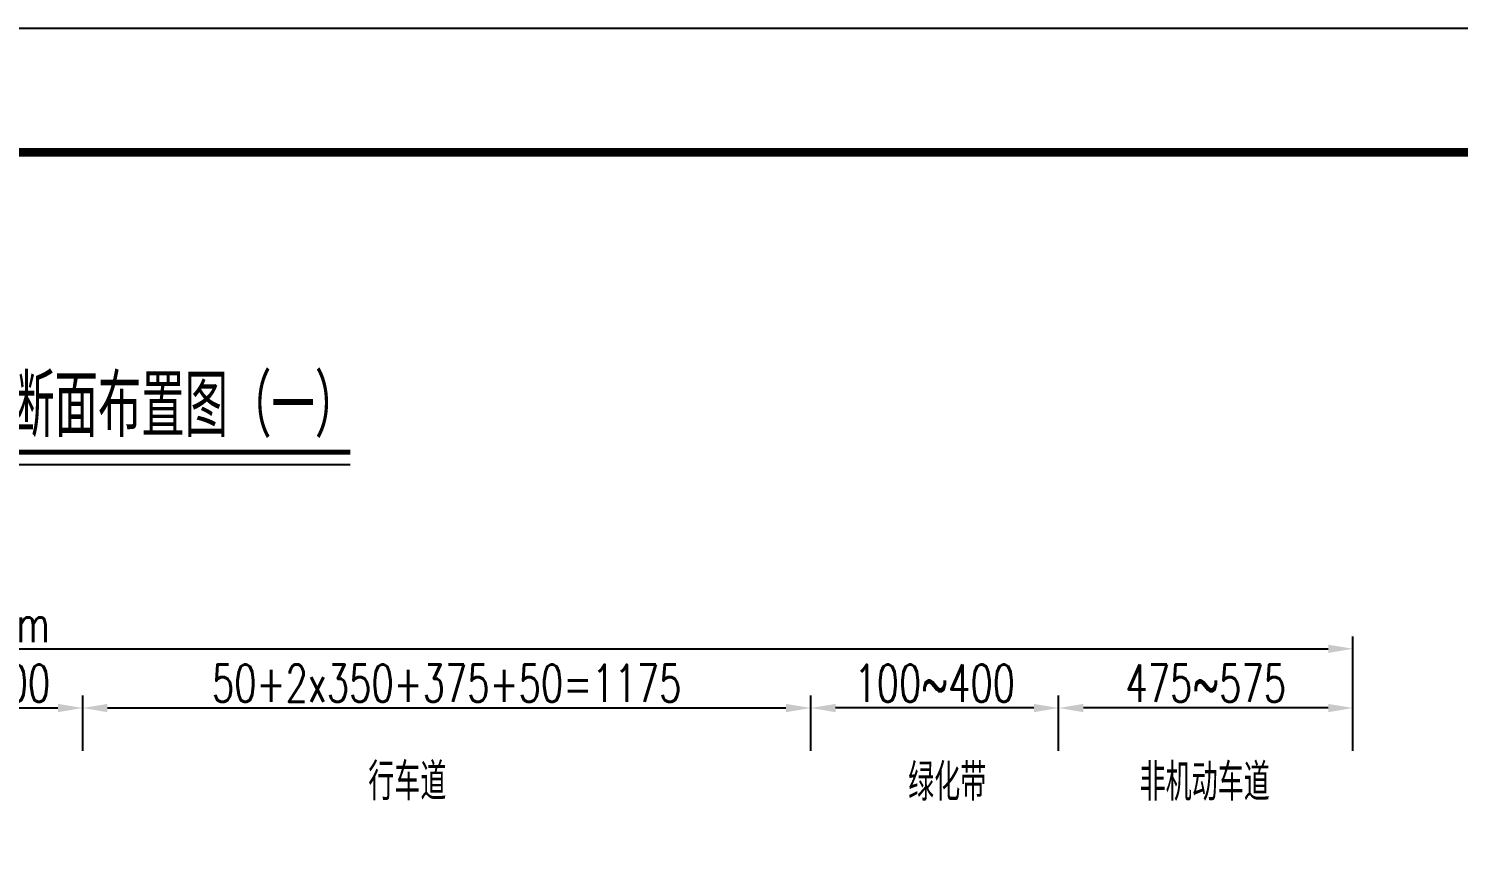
# Model space of a CAD drawing. Extents: x -941089 to 947074, y -2579987 to 8.
# Drawn here: x 2185.1 to 2300.4, y -59.2 to 8.2 of the extents above; entities that cross this region are included whole.
import ezdxf

# ---------------------------------------------------------------- set-up
doc = ezdxf.new("R2010")
doc.units = 0
doc.header["$LTSCALE"] = 5
doc.header["$PDMODE"] = 32
doc.header["$PDSIZE"] = 0.3
doc.layers.get('0').update_dxf_attribs({"linetype": 'CONTINUOUS'})
doc.layers.get('Defpoints').update_dxf_attribs({"linetype": 'CONTINUOUS'})
for name, color, linetype in [('图框', 7, 'CONTINUOUS'), ('尺寸标注', 7, 'CONTINUOUS'), ('文字', 7, 'CONTINUOUS')]:
    doc.layers.add(name, color=color, linetype=linetype)
doc.layers.add('标注', color=4, linetype='CONTINUOUS', lineweight=15)
doc.styles.get("Standard").update_dxf_attribs({"font": 'simplex1.shx', "width": 0.7, "bigfont": 'hztxt.shx'})
doc.dimstyles.new('比例1：200', dxfattribs={"dimtxt": 3, "dimasz": 2, "dimexe": 1, "dimexo": 1, "dimgap": 0.5, "dimtad": 1, "dimlfac": 20, "dimzin": 13, "dimdsep": 46, "dimtxsty": 'Standard', "dimcen": -0.09, "dimclrd": 256, "dimclre": 256, "dimclrt": 4, "dimaunit": 1, "dimadec": 0, "dimazin": 0, "dimtfac": 0.0005, "dimtix": 1, "dimtmove": 2, "dimatfit": 3, "dimfxl": 0, "dimtolj": 1, "dimtzin": 13, "dimarcsym": 0})

# ---------------------------------------------------------------- blocks, each defined once
blk = doc.blocks.new('*D52')
at = {"layer": 'Defpoints', "color": 0}
for p in [(2189.43, -46.69), (2169.43, -51.14), (2189.43, -51.14)]:
    blk.add_point(p, dxfattribs=at)
at = {"layer": '标注', "lineweight": -2}
for p, q in [((2169.43, -50.14), (2169.43, -45.69)), ((2189.43, -50.14), (2189.43, -45.69)), ((2171.43, -46.69), (2187.43, -46.69))]:
    blk.add_line(p, q, dxfattribs=at)
at = {"layer": '标注'}
for points in [[(2171.43, -46.36), (2171.43, -47.03), (2169.43, -46.69)], [(2187.43, -46.36), (2187.43, -47.03), (2189.43, -46.69)]]:
    blk.add_solid(points, dxfattribs=at)
at = {"layer": '标注', "color": 4, "insert": (2179.43, -44.69), "char_height": 3, "attachment_point": 5}
blk.add_mtext('\\A1;400~1000', dxfattribs=at)
blk = doc.blocks.new('*D53')
at = {"layer": 'Defpoints', "color": 0}
for p in [(2248.18, -46.69), (2189.43, -51.14), (2248.18, -51.14)]:
    blk.add_point(p, dxfattribs=at)
at = {"layer": '标注', "lineweight": -2}
for p, q in [((2189.43, -50.14), (2189.43, -45.69)), ((2248.18, -50.14), (2248.18, -45.69)), ((2191.43, -46.69), (2246.18, -46.69))]:
    blk.add_line(p, q, dxfattribs=at)
at = {"layer": '标注'}
for points in [[(2191.43, -46.36), (2191.43, -47.03), (2189.43, -46.69)], [(2246.18, -46.36), (2246.18, -47.03), (2248.18, -46.69)]]:
    blk.add_solid(points, dxfattribs=at)
at = {"layer": '标注', "color": 4, "insert": (2218.8, -44.69), "char_height": 3, "attachment_point": 5}
blk.add_mtext('\\A1;50+2x350+375+50=1175', dxfattribs=at)
blk = doc.blocks.new('*D54')
at = {"layer": 'Defpoints', "color": 0}
for p in [(2291.93, -41.91), (2066.93, -51.14), (2291.93, -51.14)]:
    blk.add_point(p, dxfattribs=at)
at = {"layer": '标注', "lineweight": -2}
for p, q in [((2066.93, -47.91), (2066.93, -40.91)), ((2291.93, -47.91), (2291.93, -40.91)), ((2068.93, -41.91), (2289.93, -41.91))]:
    blk.add_line(p, q, dxfattribs=at)
at = {"layer": '标注'}
for points in [[(2068.93, -41.58), (2068.93, -42.25), (2066.93, -41.91)], [(2289.93, -41.58), (2289.93, -42.25), (2291.93, -41.91)]]:
    blk.add_solid(points, dxfattribs=at)
at = {"layer": '标注', "color": 4, "insert": (2179.43, -39.91), "char_height": 3, "attachment_point": 5}
blk.add_mtext('\\A1;道路总宽45m', dxfattribs=at)
blk = doc.blocks.new('*D55')
at = {"layer": 'Defpoints', "color": 0}
for p in [(2268.18, -46.69), (2268.18, -51.14), (2291.93, -51.14)]:
    blk.add_point(p, dxfattribs=at)
at = {"layer": '标注', "lineweight": -2}
for p, q in [((2268.18, -50.14), (2268.18, -45.69)), ((2291.93, -50.14), (2291.93, -45.69)), ((2289.93, -46.69), (2270.18, -46.69))]:
    blk.add_line(p, q, dxfattribs=at)
at = {"layer": '标注'}
for points in [[(2270.18, -46.36), (2270.18, -47.03), (2268.18, -46.69)], [(2289.93, -46.36), (2289.93, -47.03), (2291.93, -46.69)]]:
    blk.add_solid(points, dxfattribs=at)
at = {"layer": '标注', "color": 4, "insert": (2280.05, -44.69), "char_height": 3, "attachment_point": 5}
blk.add_mtext('\\A1;475~575', dxfattribs=at)
blk = doc.blocks.new('*D56')
at = {"layer": 'Defpoints', "color": 0}
for p in [(2248.18, -46.69), (2248.18, -51.14), (2268.18, -51.14)]:
    blk.add_point(p, dxfattribs=at)
at = {"layer": '标注', "lineweight": -2}
for p, q in [((2248.18, -50.14), (2248.18, -45.69)), ((2268.18, -50.14), (2268.18, -45.69)), ((2266.18, -46.69), (2250.18, -46.69))]:
    blk.add_line(p, q, dxfattribs=at)
at = {"layer": '标注'}
for points in [[(2250.18, -46.36), (2250.18, -47.03), (2248.18, -46.69)], [(2266.18, -46.36), (2266.18, -47.03), (2268.18, -46.69)]]:
    blk.add_solid(points, dxfattribs=at)
at = {"layer": '标注', "color": 4, "insert": (2258.18, -44.69), "char_height": 3, "attachment_point": 5}
blk.add_mtext('\\A1;100~400', dxfattribs=at)
blk = doc.blocks.new('123')
at = {"layer": '图框'}
blk.add_lwpolyline([(2377.69, -288.85), (2377.69, 8.15), (1957.69, 8.15), (1957.69, -288.85)], close=True, dxfattribs=at)

msp = doc.modelspace()

# ---------------------------------------------------------------- linework, layer by layer
msp.add_line((2147.56706, -27.04026), (2211.02043, -27.04026))
at = {"const_width": 0.4}
msp.add_lwpolyline([(2147.56706, -26.04026), (2211.02043, -26.04026)], dxfattribs=at)
at = {"layer": '图框', "const_width": 0.7}
msp.add_lwpolyline([(2367.68936, -1.84829), (1987.68936, -1.84829), (1987.68936, -278.84829), (2367.68936, -278.84829), (2367.68936, -1.84829)], dxfattribs=at)

# ---------------------------------------------------------------- block references
at = {"layer": '尺寸标注'}
msp.add_blockref('123', (0, 0), dxfattribs=at)

# ---------------------------------------------------------------- texts
at = {"layer": '文字', "width": 0.7}
for s, height, p in [('交通工程及沿线设施横断面布置图（一）', 5, (2148.66136, -24.80271)), ('行车道', 3, (2212.47371, -54.13101)), ('绿化带', 3, (2256.03801, -54.18396)), ('非机动车道', 3, (2274.71516, -54.18396))]:
    msp.add_text(s, height=height, dxfattribs=at).set_placement(p)

# ---------------------------------------------------------------- dimensions: what is measured, and where the dimension line sits
at = {"layer": '标注'}
for base, p1, p2, text, picture, middle in [((2291.92561, -41.91384), (2066.92561, -51.14332), (2291.92561, -51.14332), '道路总宽45m', '*D54', (2179.42561, -39.91384)), ((2189.42561, -46.69329), (2169.42561, -51.14332), (2189.42561, -51.14485), '400~1000', '*D52', (2179.42561, -44.69329)), ((2248.17561, -46.69329), (2189.42561, -51.14485), (2248.17561, -51.14332), '50+2x350+375+50=1175', '*D53', (2218.80061, -44.69329))]:
    dim = msp.add_linear_dim(base=base, p1=p1, p2=p2, text=text, dimstyle='比例1：200', dxfattribs=at)
    dim.commit()
    dim.dimension.update_dxf_attribs({"geometry": picture, "text_midpoint": middle})
for base, p1, p2, text, picture, middle in [((2248.17561, -46.69329), (2268.17561, -51.14332), (2248.17561, -51.14332), '100~400', '*D56', (2258.17561, -44.69329)), ((2268.17561, -46.69329), (2291.92561, -51.14332), (2268.17561, -51.14332), '<>~575', '*D55', (2280.05061, -44.69329))]:
    dim = msp.add_linear_dim(base=base, p1=p1, p2=p2, angle=180, text=text, dimstyle='比例1：200', dxfattribs=at)
    dim.commit()
    dim.dimension.update_dxf_attribs({"geometry": picture, "text_midpoint": middle})

doc.saveas('drawing.dxf')
